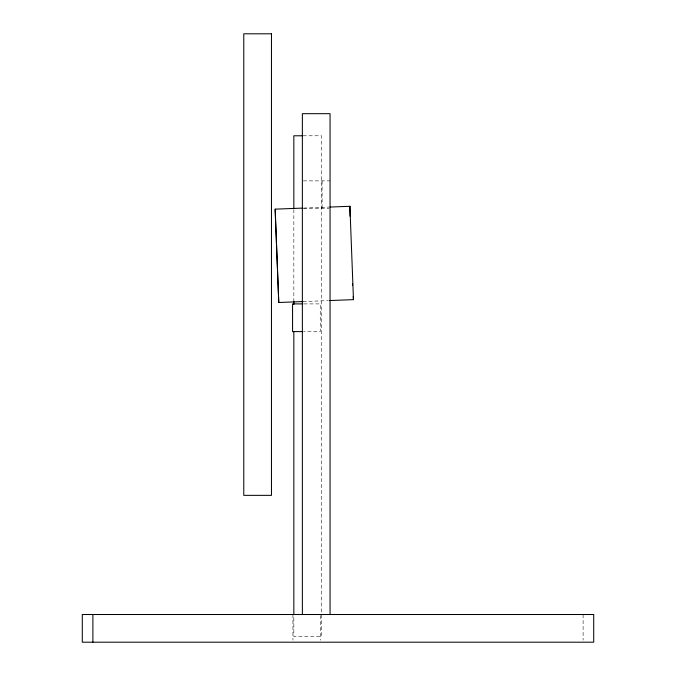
<?xml version="1.0" encoding="UTF-8"?>
<svg xmlns="http://www.w3.org/2000/svg" width="676" height="676" viewBox="0 0 676 676"><rect width="100%" height="100%" fill="white"/><g stroke="black" fill="none" stroke-linecap="round" stroke-linejoin="round"><path stroke-width="0.51" stroke-dasharray="3.38 2.54" d="M303.6 208.064L328.874 207.101M302.949 301.572L328.223 300.609M303.068 135.783L321.531 135.783L321.531 636.606L293.84 636.606L293.84 615.515M303.389 180.881L330.057 180.881M303.389 208.571L329.06 208.571M303.837 303.904L320.247 303.904L320.247 331.595L303.837 331.595M583.109 614.509L583.109 640.147M322.097 180.881L322.097 208.571M320.627 615.532L320.627 640.147M293.84 209.585L293.84 301.319M292.936 614.509L292.936 640.147"/><path stroke-width="1.01" d="M302.569 208.098L275.2 209.146L275.166 210.819L278.757 302.493L302.975 301.564M278.774 302.493L275.2 209.146M329.254 300.566L353.472 299.645L349.898 206.298L350.033 216.168M329.905 207.059L349.915 206.298M353.447 299.645L353.202 296.527M302.045 135.783L293.84 135.783L293.84 208.538M302.814 303.904L292.556 303.904L292.556 331.595L302.814 331.595M352.542 283.472L352.618 285.162M330.057 614.509L330.057 113.686L302.366 113.686L302.366 614.509M293.84 301.319L293.84 304.479M293.84 331.891L293.84 614.459M92.891 614.509L92.891 642.2M271.465 33.8L243.774 33.8L243.774 495.356L271.465 495.356L271.465 33.8M593.705 614.509L82.295 614.509L82.295 642.2L593.705 642.2L593.705 614.509"/></g></svg>
